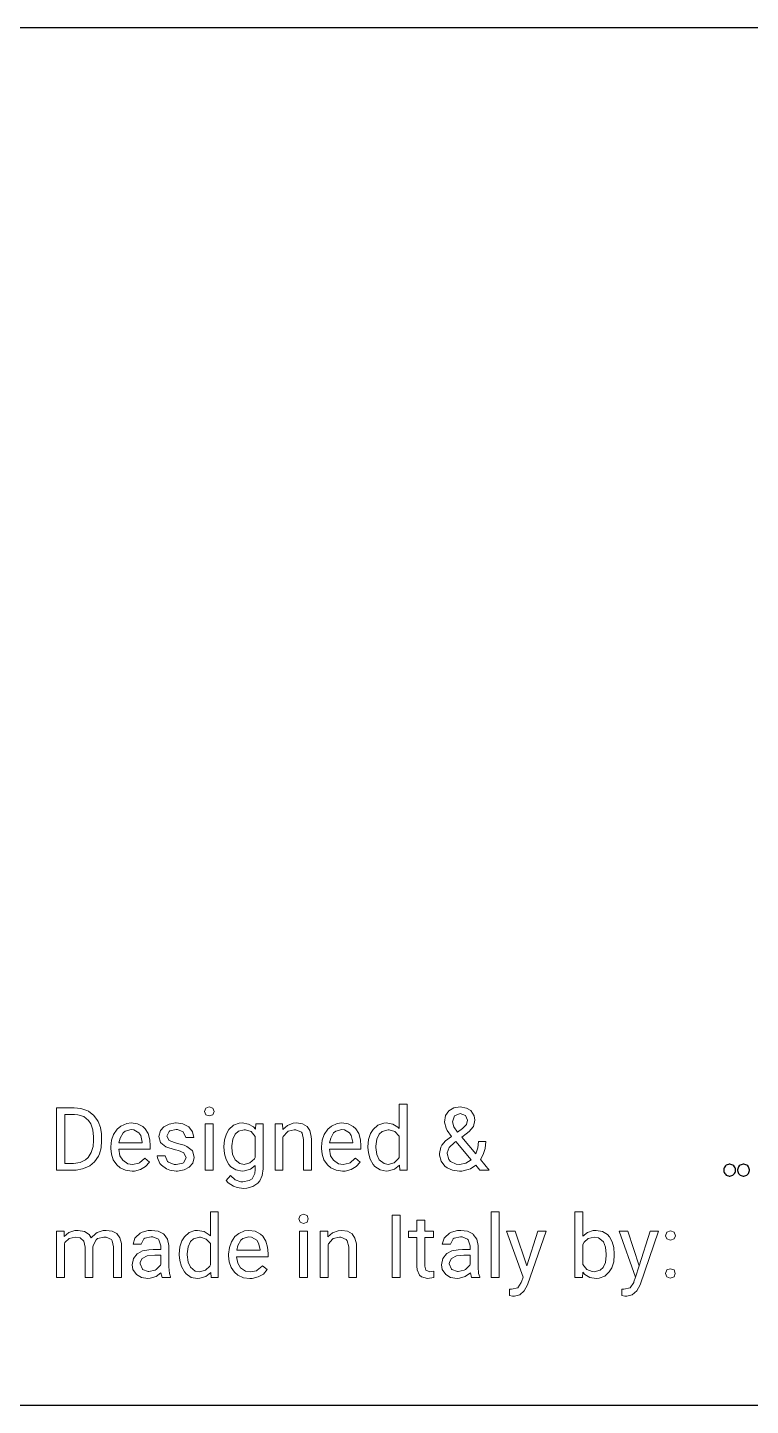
# Model space of a CAD drawing. Header units: inches. Extents: x 0 to 498, y 0 to 237.
# Drawn here: x 215.5 to 251.7, y 81.9 to 150.9 of the extents above; entities that cross this region are included whole.
import ezdxf

# ---------------------------------------------------------------- set-up
doc = ezdxf.new("R2010")
doc.units = ezdxf.units.IN
doc.header["$MEASUREMENT"] = 0
doc.layers.add('INCISIONE', color=3, linetype='Continuous')
doc.layers.add('TAGLIO', color=1, linetype='Continuous')

msp = doc.modelspace()

# ---------------------------------------------------------------- linework, layer by layer
at = {"color": 3, "lineweight": 0}
msp.add_line((245.679, 87.772), (245.679, 87.772), dxfattribs=at)
for points in [[(216.943, 93.669), (217.81, 93.669), (217.93, 93.669), (218.253, 93.724), (218.548, 93.844), (218.604, 93.881), (218.844, 94.084), (219.038, 94.361), (219.093, 94.481), (219.176, 94.785), (219.204, 95.136), (219.204, 95.33), (219.194, 95.477), (219.148, 95.8), (219.028, 96.096), (219.001, 96.151), (218.807, 96.409), (218.548, 96.612), (218.465, 96.649), (218.161, 96.751), (217.829, 96.788), (216.943, 96.788)], [(224.417, 96.769), (224.362, 96.603), (224.417, 96.437), (224.593, 96.382), (224.768, 96.437), (224.833, 96.603), (224.768, 96.769), (224.593, 96.834)], [(233.876, 93.715), (234.116, 93.918), (234.135, 93.669), (234.504, 93.669), (234.504, 96.963), (234.107, 96.963), (234.107, 95.754), (234.042, 95.81), (233.784, 95.976), (233.461, 96.031), (233.332, 96.022), (233.036, 95.92), (232.797, 95.708), (232.667, 95.505), (232.575, 95.2), (232.538, 94.841), (232.538, 94.813), (232.566, 94.527), (232.649, 94.213), (232.797, 93.955), (232.889, 93.853), (233.147, 93.678), (233.452, 93.622), (233.572, 93.632)], [(238.315, 94.453), (238.407, 94.758), (238.444, 95.108), (238.084, 95.108), (238.047, 94.785), (237.937, 94.49), (237.244, 95.32), (237.466, 95.487), (237.604, 95.597), (237.807, 95.828), (237.826, 95.856), (237.9, 96.169), (237.863, 96.382), (237.687, 96.649), (237.484, 96.769), (237.161, 96.834), (236.848, 96.788), (236.589, 96.631), (236.432, 96.4), (236.377, 96.068), (236.451, 95.763), (236.506, 95.653), (236.728, 95.357), (236.432, 95.127), (236.248, 94.914), (236.192, 94.822), (236.119, 94.499), (236.128, 94.416), (236.202, 94.112), (236.395, 93.862), (236.506, 93.789), (236.783, 93.659), (237.134, 93.622), (237.244, 93.622), (237.567, 93.696), (237.669, 93.733), (237.937, 93.909), (238.149, 93.669), (238.619, 93.669), (238.176, 94.195)], [(218.004, 96.437), (218.309, 96.345), (218.548, 96.151), (218.659, 95.985), (218.761, 95.69), (218.798, 95.33), (218.798, 95.145), (218.779, 94.85), (218.687, 94.545), (218.53, 94.296), (218.401, 94.185), (218.133, 94.047), (217.792, 94.001), (217.358, 94.001), (217.358, 96.455), (217.838, 96.455)], [(220.514, 93.982), (220.265, 94.158), (220.117, 94.388), (220.062, 94.711), (221.631, 94.711), (221.631, 94.878), (221.612, 95.191), (221.529, 95.496), (221.381, 95.736), (221.262, 95.846), (221.003, 95.985), (220.68, 96.031), (220.459, 96.003), (220.163, 95.874), (219.979, 95.717), (219.794, 95.45), (219.693, 95.164), (219.665, 94.831), (219.665, 94.758), (219.693, 94.462), (219.785, 94.176), (219.96, 93.936), (220.126, 93.789), (220.403, 93.659), (220.726, 93.622), (220.846, 93.622), (221.151, 93.696), (221.4, 93.844), (221.603, 94.065), (221.363, 94.259), (221.345, 94.241), (221.105, 94.029), (221.058, 94.01), (220.745, 93.945)], [(222.12, 94.001), (222.194, 93.909), (222.452, 93.724), (222.618, 93.659), (222.941, 93.622), (223.006, 93.622), (223.329, 93.678), (223.587, 93.807), (223.772, 94.01), (223.836, 94.305), (223.836, 94.324), (223.753, 94.628), (223.735, 94.656), (223.476, 94.85), (223.329, 94.914), (222.996, 95.007), (222.849, 95.044), (222.581, 95.145), (222.47, 95.367), (222.59, 95.607), (222.627, 95.634), (222.932, 95.699), (222.996, 95.699), (223.282, 95.588), (223.292, 95.579), (223.421, 95.302), (223.818, 95.302), (223.762, 95.579), (223.578, 95.828), (223.532, 95.856), (223.264, 95.985), (222.932, 96.031), (222.895, 96.031), (222.581, 95.976), (222.313, 95.828), (222.147, 95.643), (222.074, 95.348), (222.157, 95.053), (222.175, 95.034), (222.424, 94.841), (222.563, 94.776), (222.904, 94.684), (223.061, 94.647), (223.319, 94.536), (223.439, 94.278), (223.31, 94.038), (223.264, 94.01), (222.941, 93.945), (222.83, 93.955), (222.553, 94.065), (222.507, 94.102), (222.387, 94.379), (221.991, 94.379), (222, 94.287)], [(224.39, 95.985), (224.39, 93.669), (224.787, 93.669), (224.787, 95.985)], [(226.171, 93.078), (225.894, 93.18), (225.654, 93.392), (225.442, 93.152), (225.543, 93.032), (225.811, 92.857), (225.995, 92.792), (226.3, 92.746), (226.475, 92.764), (226.78, 92.847), (227.02, 93.013), (227.121, 93.124), (227.25, 93.392), (227.287, 93.724), (227.287, 95.985), (226.928, 95.985), (226.909, 95.726), (226.817, 95.828), (226.558, 95.976), (226.245, 96.031), (226.097, 96.022), (225.811, 95.92), (225.58, 95.708), (225.451, 95.487), (225.359, 95.191), (225.331, 94.841), (225.359, 94.49), (225.442, 94.195), (225.58, 93.945), (225.682, 93.835), (225.931, 93.678), (226.245, 93.622), (226.355, 93.632), (226.651, 93.715), (226.891, 93.899), (226.891, 93.696), (226.872, 93.493), (226.734, 93.235), (226.595, 93.143), (226.272, 93.078)], [(228.275, 95.699), (228.266, 95.985), (227.887, 95.985), (227.887, 93.669), (228.284, 93.669), (228.284, 95.32), (228.302, 95.357), (228.515, 95.588), (228.552, 95.616), (228.847, 95.69), (228.93, 95.69), (229.207, 95.57), (229.244, 95.514), (229.318, 95.2), (229.318, 93.669), (229.714, 93.669), (229.714, 95.2), (229.705, 95.348), (229.631, 95.643), (229.493, 95.856), (229.271, 95.985), (228.967, 96.031), (228.792, 96.013), (228.505, 95.902)], [(231.062, 93.982), (230.812, 94.158), (230.665, 94.388), (230.609, 94.711), (232.178, 94.711), (232.178, 94.878), (232.16, 95.191), (232.077, 95.496), (231.929, 95.736), (231.809, 95.846), (231.551, 95.985), (231.228, 96.031), (231.006, 96.003), (230.711, 95.874), (230.526, 95.717), (230.342, 95.45), (230.24, 95.164), (230.213, 94.831), (230.213, 94.758), (230.24, 94.462), (230.333, 94.176), (230.508, 93.936), (230.674, 93.789), (230.951, 93.659), (231.274, 93.622), (231.394, 93.622), (231.698, 93.696), (231.948, 93.844), (232.151, 94.065), (231.911, 94.259), (231.892, 94.241), (231.652, 94.029), (231.606, 94.01), (231.292, 93.945)], [(236.848, 95.828), (236.774, 96.086), (236.774, 96.086), (236.875, 96.391), (237.152, 96.502), (237.429, 96.409), (237.53, 96.169), (237.475, 95.948), (237.281, 95.745), (237.023, 95.57)], [(220.126, 95.274), (220.274, 95.533), (220.385, 95.616), (220.68, 95.699), (220.819, 95.69), (221.068, 95.542), (221.16, 95.394), (221.234, 95.071), (221.234, 95.034), (220.071, 95.034)], [(226.125, 94.001), (225.885, 94.185), (225.885, 94.195), (225.765, 94.453), (225.728, 94.804), (225.728, 94.878), (225.774, 95.219), (225.894, 95.468), (226.051, 95.616), (226.346, 95.69), (226.411, 95.69), (226.688, 95.597), (226.891, 95.357), (226.891, 94.296), (226.854, 94.232), (226.632, 94.029), (226.337, 93.955)], [(230.674, 95.274), (230.822, 95.533), (230.932, 95.616), (231.228, 95.699), (231.366, 95.69), (231.625, 95.542), (231.708, 95.394), (231.781, 95.071), (231.781, 95.034), (230.619, 95.034)], [(233.35, 93.992), (233.101, 94.185), (232.981, 94.444), (232.935, 94.804), (232.944, 94.859), (232.99, 95.21), (233.101, 95.468), (233.249, 95.607), (233.553, 95.69), (233.599, 95.69), (233.895, 95.597), (234.107, 95.367), (234.107, 94.296), (234.079, 94.241), (233.858, 94.029), (233.553, 93.955)], [(236.958, 93.964), (236.682, 94.102), (236.598, 94.195), (236.515, 94.499), (236.515, 94.536), (236.617, 94.794), (236.875, 95.044), (236.949, 95.099), (237.706, 94.185), (237.438, 94.01), (237.134, 93.945)], [(224.427, 88.335), (224.667, 88.538), (224.685, 88.289), (225.045, 88.289), (225.045, 91.583), (224.648, 91.583), (224.648, 90.374), (224.593, 90.43), (224.334, 90.596), (224.011, 90.651), (223.873, 90.642), (223.587, 90.54), (223.347, 90.328), (223.218, 90.125), (223.126, 89.821), (223.089, 89.461), (223.089, 89.433), (223.116, 89.147), (223.199, 88.833), (223.347, 88.575), (223.43, 88.473), (223.688, 88.298), (224.002, 88.243), (224.122, 88.252)], [(229.142, 91.389), (229.087, 91.223), (229.142, 91.066), (229.318, 91.002), (229.493, 91.066), (229.548, 91.223), (229.493, 91.389), (229.318, 91.454)], [(234.162, 88.289), (234.162, 88.289), (234.162, 91.408), (233.747, 91.408), (233.747, 88.289)], [(235.39, 90.3), (235.823, 90.3), (235.823, 90.605), (235.39, 90.605), (235.39, 91.168), (234.993, 91.168), (234.993, 90.605), (234.568, 90.605), (234.568, 90.3), (234.993, 90.3), (234.993, 88.861), (235.011, 88.667), (235.131, 88.399), (235.223, 88.316), (235.528, 88.243), (235.833, 88.289), (235.833, 88.602), (235.648, 88.575), (235.445, 88.649), (235.39, 88.861)], [(239.108, 88.289), (239.108, 88.289), (239.108, 91.583), (238.712, 91.583), (238.712, 88.289)], [(242.91, 91.583), (242.91, 88.289), (243.28, 88.289), (243.298, 88.556), (243.4, 88.436), (243.658, 88.289), (243.972, 88.243), (244.119, 88.252), (244.405, 88.353), (244.627, 88.566), (244.756, 88.778), (244.848, 89.073), (244.876, 89.424), (244.876, 89.451), (244.848, 89.784), (244.774, 90.079), (244.636, 90.328), (244.535, 90.439), (244.285, 90.596), (243.972, 90.651), (243.824, 90.642), (243.538, 90.55), (243.307, 90.356), (243.307, 91.583)], [(220.2, 89.839), (220.191, 89.987), (220.117, 90.282), (219.96, 90.485), (219.73, 90.605), (219.425, 90.651), (219.277, 90.642), (218.982, 90.55), (218.908, 90.494), (218.687, 90.273), (218.576, 90.439), (218.345, 90.596), (218.022, 90.651), (217.856, 90.642), (217.561, 90.54), (217.33, 90.347), (217.321, 90.605), (216.943, 90.605), (216.943, 88.289), (217.34, 88.289), (217.34, 89.977), (217.367, 90.042), (217.57, 90.245), (217.875, 90.31), (218.124, 90.273), (218.309, 90.107), (218.373, 89.802), (218.373, 88.289), (218.77, 88.289), (218.77, 89.83), (218.788, 89.922), (218.936, 90.18), (219.001, 90.236), (219.305, 90.31), (219.425, 90.31), (219.693, 90.19), (219.73, 90.134), (219.803, 89.821), (219.803, 88.289), (220.2, 88.289)], [(220.948, 88.436), (221.197, 88.298), (221.511, 88.243), (221.631, 88.252), (221.926, 88.335), (222.175, 88.529), (222.23, 88.289), (222.646, 88.289), (222.646, 88.316), (222.6, 88.482), (222.563, 88.824), (222.563, 89.894), (222.507, 90.208), (222.332, 90.448), (222.295, 90.476), (222.037, 90.605), (221.704, 90.651), (221.538, 90.642), (221.234, 90.559), (221.132, 90.503), (220.902, 90.3), (220.874, 90.254), (220.782, 89.959), (221.178, 89.959), (221.317, 90.227), (221.372, 90.254), (221.677, 90.328), (221.769, 90.328), (222.046, 90.208), (222.074, 90.171), (222.166, 89.876), (222.166, 89.691), (221.778, 89.691), (221.575, 89.682), (221.252, 89.618), (221.012, 89.498), (220.975, 89.47), (220.791, 89.239), (220.736, 88.925), (220.772, 88.686)], [(226.411, 88.602), (226.162, 88.778), (226.023, 89.008), (225.959, 89.331), (227.537, 89.331), (227.537, 89.498), (227.509, 89.811), (227.426, 90.116), (227.278, 90.356), (227.167, 90.467), (226.9, 90.605), (226.577, 90.651), (226.355, 90.623), (226.069, 90.494), (225.876, 90.337), (225.7, 90.07), (225.599, 89.784), (225.562, 89.451), (225.562, 89.378), (225.589, 89.082), (225.691, 88.796), (225.857, 88.556), (226.032, 88.409), (226.309, 88.279), (226.632, 88.243), (226.743, 88.243), (227.047, 88.316), (227.306, 88.464), (227.5, 88.695), (227.26, 88.879), (227.241, 88.861), (227.001, 88.649), (226.964, 88.63), (226.651, 88.566)], [(229.115, 90.605), (229.115, 88.289), (229.511, 88.289), (229.511, 90.605)], [(230.536, 90.319), (230.526, 90.605), (230.148, 90.605), (230.148, 88.289), (230.545, 88.289), (230.545, 89.941), (230.563, 89.977), (230.766, 90.208), (230.803, 90.236), (231.108, 90.31), (231.191, 90.31), (231.458, 90.19), (231.505, 90.134), (231.578, 89.821), (231.578, 88.289), (231.975, 88.289), (231.975, 89.821), (231.966, 89.968), (231.892, 90.263), (231.745, 90.476), (231.523, 90.605), (231.228, 90.651), (231.043, 90.633), (230.766, 90.522)], [(236.442, 88.436), (236.682, 88.298), (237.004, 88.243), (237.124, 88.252), (237.411, 88.335), (237.669, 88.529), (237.724, 88.289), (238.14, 88.289), (238.14, 88.316), (238.084, 88.482), (238.056, 88.824), (238.056, 89.894), (237.992, 90.208), (237.817, 90.448), (237.789, 90.476), (237.53, 90.605), (237.189, 90.651), (237.032, 90.642), (236.728, 90.559), (236.626, 90.503), (236.395, 90.3), (236.359, 90.254), (236.266, 89.959), (236.672, 89.959), (236.811, 90.227), (236.857, 90.254), (237.171, 90.328), (237.263, 90.328), (237.53, 90.208), (237.567, 90.171), (237.66, 89.876), (237.66, 89.691), (237.272, 89.691), (237.06, 89.682), (236.746, 89.618), (236.497, 89.498), (236.469, 89.47), (236.285, 89.239), (236.22, 88.925), (236.266, 88.686)], [(240.317, 88.307), (240.234, 88.076), (240.216, 88.04), (240.05, 87.772), (240.041, 87.772), (239.727, 87.698), (239.625, 87.707), (239.625, 87.384), (239.773, 87.357), (239.847, 87.347), (239.874, 87.347), (240.151, 87.421), (240.373, 87.615), (240.539, 87.929), (241.471, 90.605), (241.046, 90.605), (240.502, 88.87), (239.921, 90.605), (239.487, 90.605)], [(247.506, 90.559), (247.441, 90.383), (247.506, 90.227), (247.691, 90.153), (247.875, 90.227), (247.94, 90.383), (247.875, 90.559), (247.691, 90.633)], [(223.891, 88.612), (223.652, 88.805), (223.532, 89.064), (223.485, 89.424), (223.485, 89.479), (223.532, 89.83), (223.652, 90.088), (223.799, 90.227), (224.104, 90.31), (224.15, 90.31), (224.445, 90.217), (224.648, 89.987), (224.648, 88.916), (224.621, 88.861), (224.408, 88.649), (224.104, 88.575)], [(226.023, 89.894), (226.18, 90.153), (226.282, 90.245), (226.577, 90.328), (226.715, 90.31), (226.974, 90.162), (227.066, 90.014), (227.14, 89.691), (227.14, 89.654), (225.977, 89.654)], [(244.092, 90.273), (244.322, 90.088), (244.332, 90.079), (244.442, 89.811), (244.479, 89.461), (244.479, 89.387), (244.433, 89.045), (244.322, 88.796), (244.175, 88.658), (243.879, 88.575), (243.769, 88.584), (243.501, 88.695), (243.307, 88.944), (243.307, 89.95), (243.363, 90.051), (243.575, 90.245), (243.87, 90.31)], [(221.538, 88.584), (221.252, 88.695), (221.243, 88.704), (221.132, 88.981), (221.132, 89.055), (221.234, 89.248), (221.483, 89.368), (221.861, 89.415), (222.166, 89.415), (222.166, 88.935), (222.147, 88.907), (221.926, 88.686), (221.88, 88.658), (221.575, 88.584)], [(237.032, 88.584), (236.746, 88.695), (236.728, 88.704), (236.617, 88.981), (236.626, 89.055), (236.728, 89.248), (236.968, 89.368), (237.346, 89.415), (237.66, 89.415), (237.66, 88.935), (237.641, 88.907), (237.42, 88.686), (237.364, 88.658), (237.06, 88.584)], [(247.506, 88.667), (247.441, 88.492), (247.506, 88.326), (247.681, 88.261), (247.875, 88.326), (247.93, 88.492), (247.875, 88.667), (247.681, 88.732)]]:
    msp.add_lwpolyline(points, close=True, dxfattribs=at)
msp.add_lwpolyline([(245.946, 88.307), (246.131, 88.87), (245.559, 90.605), (245.125, 90.605), (245.946, 88.307), (245.863, 88.076), (245.854, 88.04), (245.679, 87.772), (245.365, 87.698), (245.254, 87.707), (245.254, 87.384), (245.402, 87.357), (245.476, 87.347), (245.513, 87.347), (245.78, 87.421), (246.002, 87.615), (246.168, 87.929), (247.1, 90.605), (246.675, 90.605), (246.131, 88.87)], dxfattribs=at)
at = {"layer": 'INCISIONE'}
for points in [[(250.655, 93.962), (250.64, 93.962), (250.595, 93.956), (250.54, 93.938), (250.489, 93.911), (250.445, 93.875), (250.409, 93.831), (250.382, 93.781), (250.365, 93.725), (250.359, 93.681), (250.359, 93.666), (250.359, 93.651), (250.365, 93.606), (250.382, 93.551), (250.409, 93.501), (250.445, 93.457), (250.489, 93.421), (250.54, 93.393), (250.595, 93.376), (250.64, 93.37), (250.655, 93.37), (250.67, 93.37), (250.714, 93.376), (250.77, 93.393), (250.82, 93.421), (250.864, 93.457), (250.9, 93.501), (250.927, 93.551), (250.944, 93.606), (250.95, 93.651), (250.95, 93.666), (250.95, 93.681), (250.944, 93.725), (250.927, 93.781), (250.9, 93.831), (250.864, 93.875), (250.82, 93.911), (250.77, 93.938), (250.714, 93.956), (250.67, 93.962), (250.655, 93.962)], [(251.35, 93.962), (251.335, 93.962), (251.291, 93.956), (251.235, 93.938), (251.185, 93.911), (251.141, 93.875), (251.105, 93.831), (251.078, 93.781), (251.061, 93.725), (251.055, 93.681), (251.055, 93.666), (251.055, 93.651), (251.061, 93.606), (251.078, 93.551), (251.105, 93.501), (251.141, 93.457), (251.185, 93.421), (251.235, 93.393), (251.291, 93.376), (251.335, 93.37), (251.35, 93.37), (251.365, 93.37), (251.41, 93.376), (251.465, 93.393), (251.515, 93.421), (251.559, 93.457), (251.595, 93.501), (251.623, 93.551), (251.64, 93.606), (251.646, 93.651), (251.646, 93.666), (251.646, 93.681), (251.64, 93.725), (251.623, 93.781), (251.595, 93.831), (251.559, 93.875), (251.515, 93.911), (251.465, 93.938), (251.41, 93.956), (251.365, 93.962), (251.35, 93.962)]]:
    msp.add_lwpolyline(points, close=True, dxfattribs=at)
at = {"layer": 'TAGLIO'}
msp.add_lwpolyline([(290, 150.883), (290, 81.883), (0, 81.883), (0, 150.883)], close=True, dxfattribs=at)

doc.saveas('drawing.dxf')
